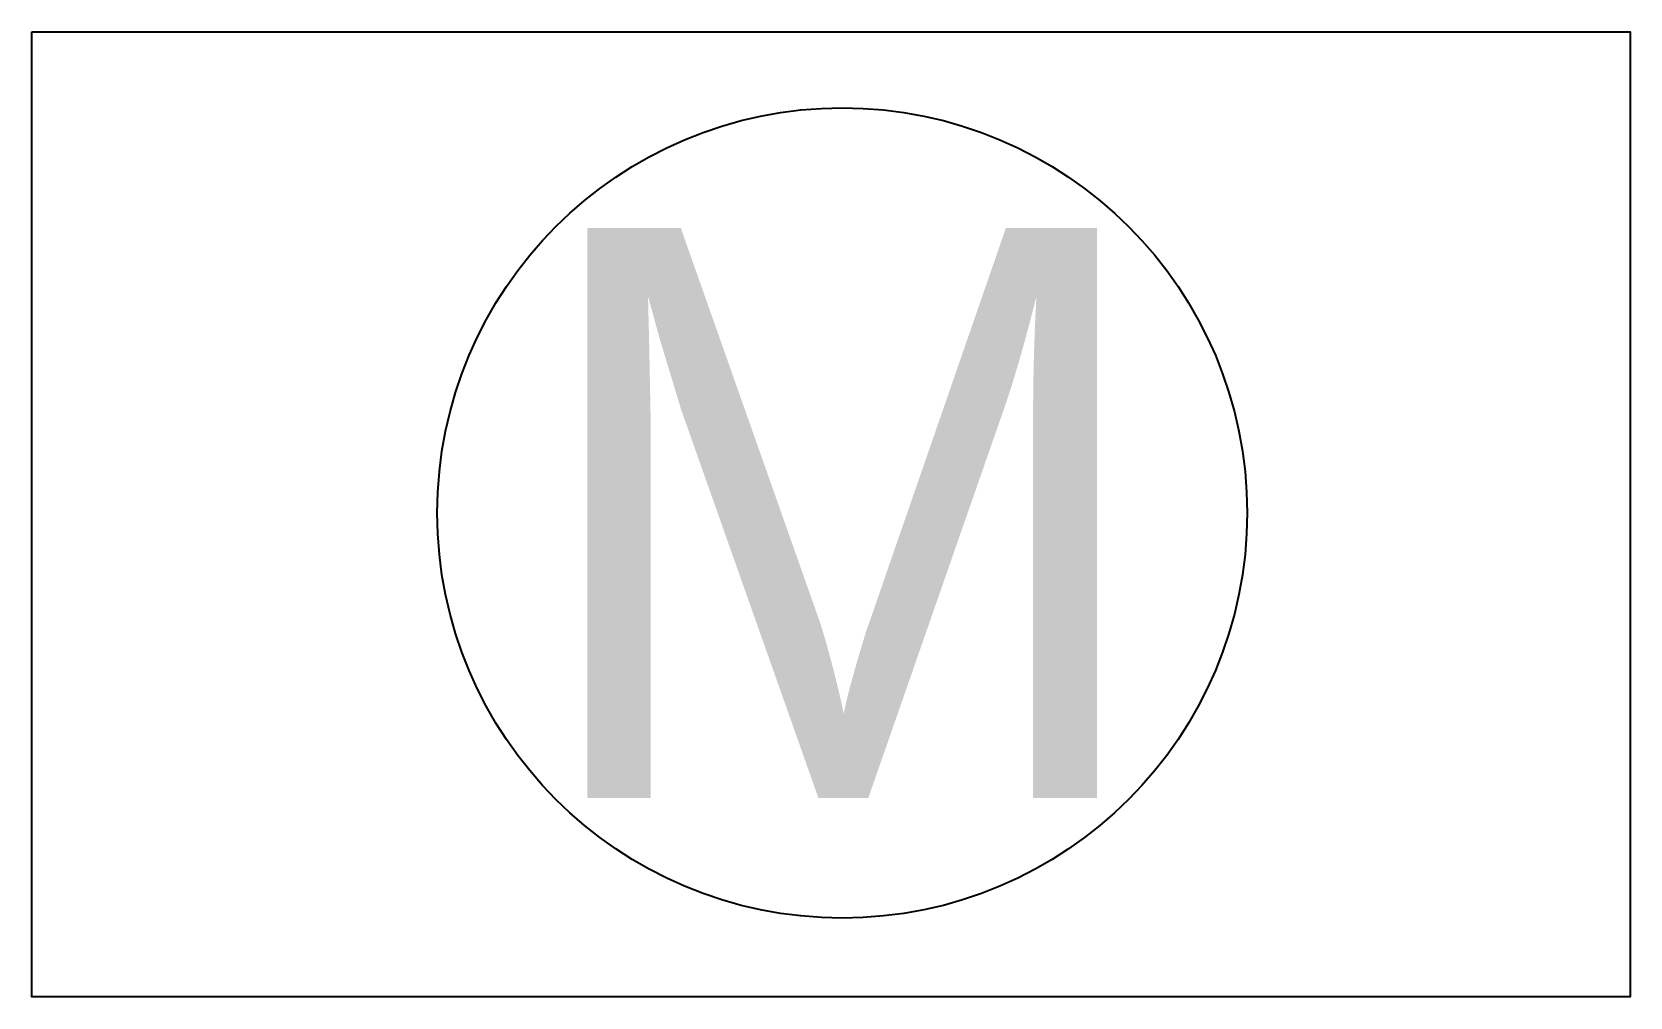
# Model space of a CAD drawing. Header units: metres. Extents: x -0.71 to 0.69, y -0.42 to 0.42.
import ezdxf

# ---------------------------------------------------------------- set-up
doc = ezdxf.new("R2010")
doc.units = ezdxf.units.M
doc.styles.add('ISOPLUS', font='isoplus.shx')

msp = doc.modelspace()

# ---------------------------------------------------------------- linework, layer by layer
at = {"lineweight": -2}
msp.add_lwpolyline([(-0.711, 0.4219), (0.6913, 0.4219), (0.6913, -0.4245), (-0.711, -0.4245)], close=True, dxfattribs=at)
msp.add_circle((0, 0), 0.3553, dxfattribs=at)

# ---------------------------------------------------------------- texts
at = {"lineweight": -2, "insert": (0, 0), "char_height": 0.5, "attachment_point": 5, "style": 'ISOPLUS'}
msp.add_mtext('M', dxfattribs=at)

doc.saveas('drawing.dxf')
